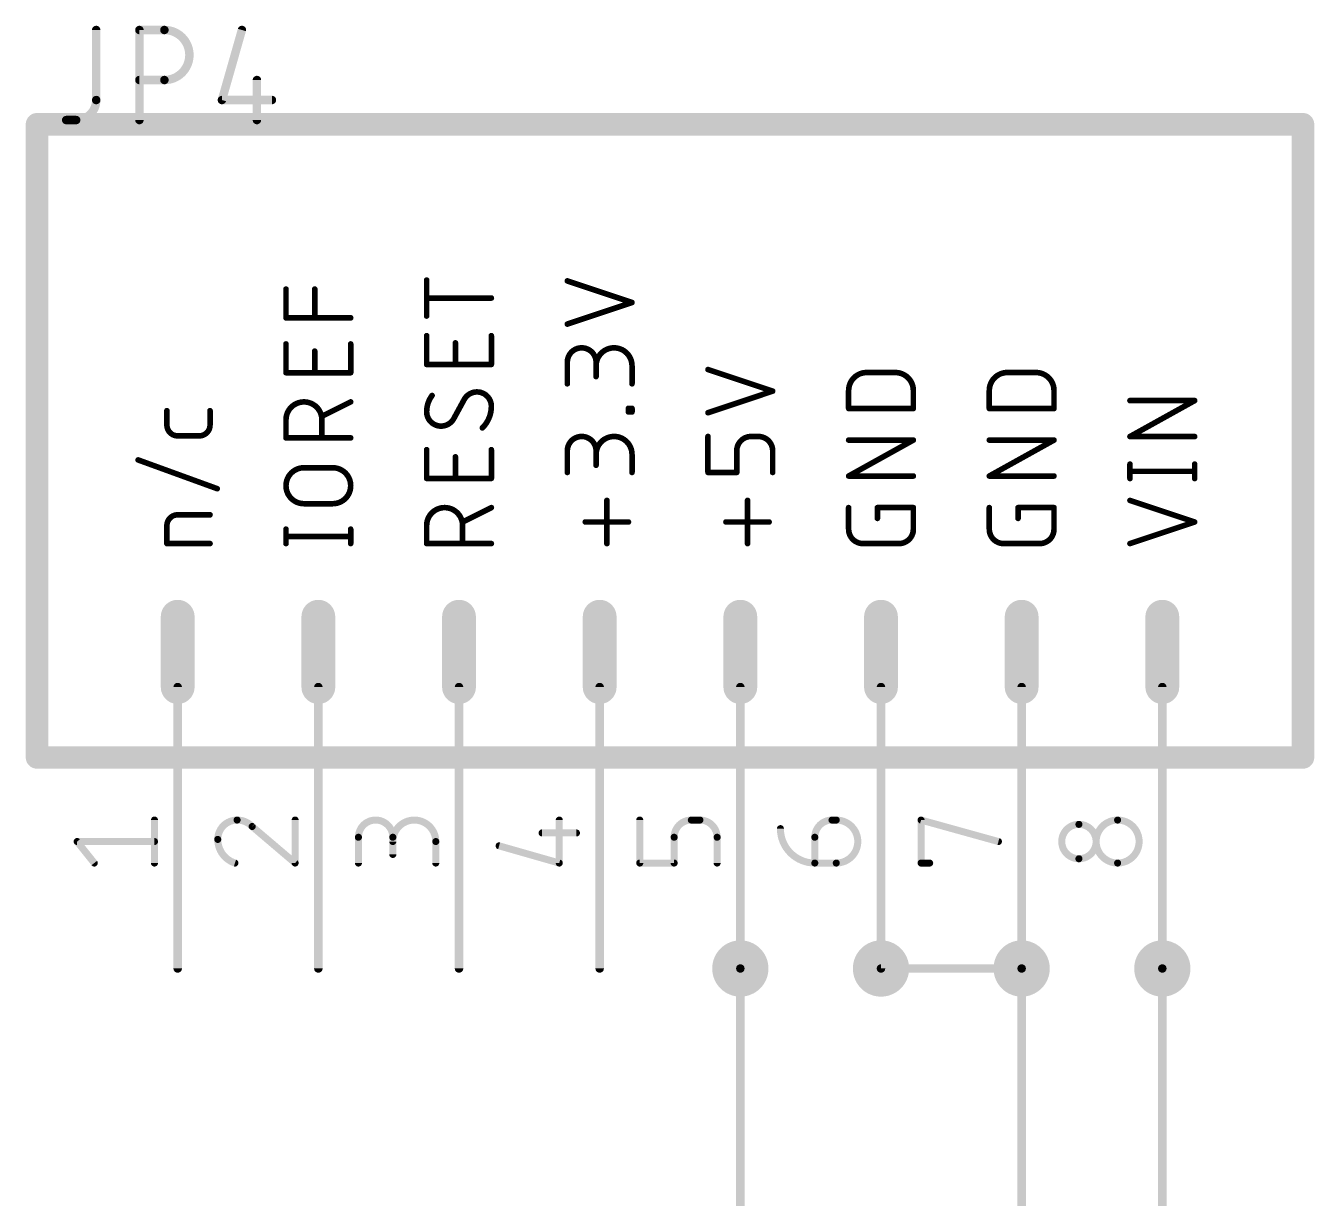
# Model space of a CAD drawing. Extents: x 33 to 158, y -5 to 117.
# Drawn here: x 60.76 to 84.02, y 16.17 to 37.34 of the extents above; entities that cross this region are included whole.
import ezdxf

# ---------------------------------------------------------------- set-up
doc = ezdxf.new("R2010")
doc.units = 0
for name, color, linetype in [('91', 122, 'CONTINUOUS'), ('94', 12, 'CONTINUOUS'), ('95', 251, 'CONTINUOUS')]:
    doc.layers.add(name, color=color, linetype=linetype)

msp = doc.modelspace()

# ---------------------------------------------------------------- linework, layer by layer
at = {"layer": '91'}
for points, const_width in [([(73.66, 20.066, 1), (73.66, 20.574, 1), (73.66, 20.066)], 0.508), ([(76.2, 20.066, 1), (76.2, 20.574, 1), (76.2, 20.066)], 0.508), ([(78.74, 20.066, 1), (78.74, 20.574, 1), (78.74, 20.066)], 0.508), ([(81.28, 20.066, 1), (81.28, 20.574, 1), (81.28, 20.066)], 0.508), ([(73.6981, 20.32, 1), (73.6219, 20.32)], 0.0762), ([(76.2, 20.3581, 1), (76.2, 20.2819)], 0.0762), ([(78.7781, 20.32, 1), (78.7019, 20.32)], 0.0762), ([(78.74, 20.2819, 1), (78.74, 20.3581)], 0.0762), ([(81.3181, 20.32, 1), (81.2419, 20.32)], 0.0762)]:
    msp.add_lwpolyline(points, format="xyb", dxfattribs=dict(at, const_width=const_width))
at = {"layer": '91', "const_width": 0.1524}
for points in [[(73.66, 15.24), (73.66, 20.32)], [(78.74, 20.32), (76.2, 20.32)], [(78.74, 20.32), (78.74, 12.7)], [(81.28, 5.08), (81.28, 20.32)]]:
    msp.add_lwpolyline(points, dxfattribs=at)
at = {"layer": '94'}
for points, const_width in [([(60.96, 35.56), (83.82, 35.56)], 0.4064), ([(60.96, 35.56), (60.96, 24.13)], 0.4064), ([(83.82, 24.13), (83.82, 35.56)], 0.4064), ([(65.4558, 32.0655), (65.4558, 32.5848)], 0.1016), ([(65.9751, 32.0655), (65.9751, 32.5848)], 0.1016), ([(67.9958, 32.0982), (67.9958, 32.7473)], 0.1016), ([(71.7042, 32.3427), (70.5358, 32.7321)], 0.1016), ([(69.1642, 32.4228), (67.9958, 32.4228)], 0.1016), ([(70.5358, 31.9532), (71.7042, 32.3427)], 0.1016), ([(66.6242, 32.0655), (65.4558, 32.0655)], 0.1016), ([(65.4558, 31.0749), (65.4558, 31.5942)], 0.1016), ([(66.6242, 31.5942), (66.6242, 31.0749)], 0.1016), ([(67.9958, 31.2242), (67.9958, 31.7435)], 0.1016), ([(68.5151, 31.2242), (68.5151, 31.6137)], 0.1016), ([(69.1642, 31.7435), (69.1642, 31.2242)], 0.1016), ([(65.9751, 31.0749), (65.9751, 31.4644)], 0.1016), ([(69.1642, 31.2242), (67.9958, 31.2242)], 0.1016), ([(70.5358, 30.8751), (70.5358, 31.2646)], 0.1016), ([(71.0551, 31.2646), (71.0551, 31.0049)], 0.1016), ([(71.7042, 30.8751), (71.7042, 31.1997)], 0.1016), ([(74.2442, 30.7425), (73.0758, 31.1319)], 0.1016), ([(66.6242, 31.0749), (65.4558, 31.0749)], 0.1016), ([(75.9404, 31.0783), (76.4596, 31.0783)], 0.1016), ([(78.4804, 31.0783), (78.9996, 31.0783)], 0.1016), ([(73.0758, 30.353), (74.2442, 30.7425)], 0.1016), ([(75.6158, 30.4292), (75.6158, 30.7537)], 0.1016), ([(76.7842, 30.7537), (76.7842, 30.4292)], 0.1016), ([(78.1558, 30.4292), (78.1558, 30.7537)], 0.1016), ([(79.3242, 30.7537), (79.3242, 30.4292)], 0.1016), ([(66.6242, 30.548), (66.1049, 30.2884)], 0.1016), ([(68.6774, 30.5982), (68.4826, 30.2412)], 0.1016), ([(71.6393, 30.3671), (71.6393, 30.432)], 0.1016), ([(71.6393, 30.432), (71.7042, 30.432)], 0.1016), ([(71.7042, 30.432), (71.7042, 30.3671)], 0.1016), ([(76.7842, 30.4292), (75.6158, 30.4292)], 0.1016), ([(79.3242, 30.4292), (78.1558, 30.4292)], 0.1016), ([(80.6958, 29.9226), (81.8642, 30.5717)], 0.1016), ([(81.8642, 30.5717), (80.6958, 30.5717)], 0.1016), ([(63.3053, 30.13), (63.3053, 30.3896)], 0.1016), ([(64.0842, 30.3896), (64.0842, 30.13)], 0.1016), ([(65.4558, 29.8989), (65.4558, 30.2235)], 0.1016), ([(66.1049, 30.2235), (66.1049, 29.8989)], 0.1016), ([(71.7042, 30.3671), (71.6393, 30.3671)], 0.1016), ([(63.8895, 29.9352), (63.5, 29.9352)], 0.1016), ([(66.6242, 29.8989), (65.4558, 29.8989)], 0.1016), ([(73.0758, 29.2749), (73.0758, 29.924)], 0.1016), ([(73.9846, 29.924), (73.8547, 29.924)], 0.1016), ([(75.6158, 29.21), (76.7842, 29.8591)], 0.1016), ([(76.7842, 29.8591), (75.6158, 29.8591)], 0.1016), ([(78.1558, 29.21), (79.3242, 29.8591)], 0.1016), ([(79.3242, 29.8591), (78.1558, 29.8591)], 0.1016), ([(81.8642, 29.9226), (80.6958, 29.9226)], 0.1016), ([(64.214, 28.9814), (62.786, 29.5007)], 0.1016), ([(67.9958, 29.1668), (67.9958, 29.6861)], 0.1016), ([(68.5151, 29.1668), (68.5151, 29.5563)], 0.1016), ([(69.1642, 29.6861), (69.1642, 29.1668)], 0.1016), ([(70.5358, 29.2749), (70.5358, 29.6644)], 0.1016), ([(71.0551, 29.6644), (71.0551, 29.4047)], 0.1016), ([(71.7042, 29.2749), (71.7042, 29.5995)], 0.1016), ([(73.5951, 29.6644), (73.5951, 29.2749)], 0.1016), ([(74.2442, 29.2749), (74.2442, 29.6644)], 0.1016), ([(65.7804, 29.3596), (66.2996, 29.3596)], 0.1016), ([(73.5951, 29.2749), (73.0758, 29.2749)], 0.1016), ([(80.6958, 29.1648), (80.6958, 29.4245)], 0.1016), ([(80.6958, 29.2947), (81.8642, 29.2947)], 0.1016), ([(81.8642, 29.1648), (81.8642, 29.4245)], 0.1016), ([(69.1642, 29.1668), (67.9958, 29.1668)], 0.1016), ([(76.7842, 29.21), (75.6158, 29.21)], 0.1016), ([(79.3242, 29.21), (78.1558, 29.21)], 0.1016), ([(66.2996, 28.7105), (65.7804, 28.7105)], 0.1016), ([(69.1642, 28.6399), (68.6449, 28.3803)], 0.1016), ([(71.2498, 27.9908), (71.2498, 28.7697)], 0.1016), ([(73.7898, 27.9908), (73.7898, 28.7697)], 0.1016), ([(75.6158, 28.2504), (75.6158, 28.6399)], 0.1016), ([(76.1351, 28.4452), (76.1351, 28.6399)], 0.1016), ([(76.1351, 28.6399), (76.7842, 28.6399)], 0.1016), ([(76.7842, 28.6399), (76.7842, 28.2504)], 0.1016), ([(78.1558, 28.2504), (78.1558, 28.6399)], 0.1016), ([(78.6751, 28.4452), (78.6751, 28.6399)], 0.1016), ([(78.6751, 28.6399), (79.3242, 28.6399)], 0.1016), ([(79.3242, 28.6399), (79.3242, 28.2504)], 0.1016), ([(81.8642, 28.3803), (80.6958, 28.7697)], 0.1016), ([(63.5, 28.5101), (64.0842, 28.5101)], 0.1016), ([(71.6393, 28.3803), (70.8604, 28.3803)], 0.1016), ([(74.1793, 28.3803), (73.4004, 28.3803)], 0.1016), ([(80.6958, 27.9908), (81.8642, 28.3803)], 0.1016), ([(63.3053, 27.9908), (63.3053, 28.3154)], 0.1016), ([(65.4558, 27.9908), (65.4558, 28.2504)], 0.1016), ([(65.4558, 28.1206), (66.6242, 28.1206)], 0.1016), ([(66.6242, 27.9908), (66.6242, 28.2504)], 0.1016), ([(67.9958, 27.9908), (67.9958, 28.3154)], 0.1016), ([(68.6449, 28.3154), (68.6449, 27.9908)], 0.1016), ([(64.0842, 27.9908), (63.3053, 27.9908)], 0.1016), ([(69.1642, 27.9908), (67.9958, 27.9908)], 0.1016), ([(76.5246, 27.9908), (75.8754, 27.9908)], 0.1016), ([(79.0646, 27.9908), (78.4154, 27.9908)], 0.1016), ([(63.5, 26.67), (63.5, 25.4)], 0.6096), ([(66.04, 26.67), (66.04, 25.4)], 0.6096), ([(68.58, 26.67), (68.58, 25.4)], 0.6096), ([(71.12, 26.67), (71.12, 25.4)], 0.6096), ([(73.66, 26.67), (73.66, 25.4)], 0.6096), ([(76.2, 26.67), (76.2, 25.4)], 0.6096), ([(78.74, 26.67), (78.74, 25.4)], 0.6096), ([(81.28, 26.67), (81.28, 25.4)], 0.6096), ([(63.5, 20.32), (63.5, 25.4)], 0.1524), ([(66.04, 20.32), (66.04, 25.4)], 0.1524), ([(68.58, 20.32), (68.58, 25.4)], 0.1524), ([(71.12, 20.32), (71.12, 25.4)], 0.1524), ([(73.66, 20.32), (73.66, 25.4)], 0.1524), ([(76.2, 20.32), (76.2, 25.4)], 0.1524), ([(78.74, 20.32), (78.74, 25.4)], 0.1524), ([(81.28, 20.32), (81.28, 25.4)], 0.1524), ([(83.82, 24.13), (60.96, 24.13)], 0.4064)]:
    msp.add_lwpolyline(points, dxfattribs=dict(at, const_width=const_width))
for points, const_width in [([(60.96, 35.6616, 1), (60.96, 35.4584)], 0.2032), ([(61.0616, 35.56, 1), (60.8584, 35.56)], 0.2032), ([(83.9216, 35.56, 1), (83.7184, 35.56)], 0.2032), ([(83.82, 35.4584, 1), (83.82, 35.6616)], 0.2032), ([(65.4812, 32.5848, 1), (65.4304, 32.5848)], 0.0508), ([(66.0005, 32.5848, 1), (65.9497, 32.5848)], 0.0508), ([(68.0212, 32.7473, 1), (67.9704, 32.7473)], 0.0508), ([(70.5438, 32.7562, 1), (70.5278, 32.708)], 0.0508), ([(67.9958, 32.4482, 1), (67.9958, 32.3974)], 0.0508), ([(69.1642, 32.3974, 1), (69.1642, 32.4482)], 0.0508), ([(71.7122, 32.3186, 1), (71.6962, 32.3668)], 0.0508), ([(71.6962, 32.3186, 1), (71.7122, 32.3668)], 0.0508), ([(65.4558, 32.0909, 1), (65.4558, 32.0401)], 0.0508), ([(66.6242, 32.0401, 1), (66.6242, 32.0909)], 0.0508), ([(67.9704, 32.0982, 1), (68.0212, 32.0982)], 0.0508), ([(65.4304, 32.0655, 1), (65.4812, 32.0655)], 0.0508), ([(65.9497, 32.0655, 1), (66.0005, 32.0655)], 0.0508), ([(70.5278, 31.9773, 1), (70.5438, 31.9291)], 0.0508), ([(65.4812, 31.5942, 1), (65.4304, 31.5942)], 0.0508), ([(66.6496, 31.5942, 1), (66.5988, 31.5942)], 0.0508), ([(68.0212, 31.7435, 1), (67.9704, 31.7435)], 0.0508), ([(68.5405, 31.6137, 1), (68.4897, 31.6137)], 0.0508), ([(69.1896, 31.7435, 1), (69.1388, 31.7435)], 0.0508), ([(66.0005, 31.4644, 1), (65.9497, 31.4644)], 0.0508), ([(71.0551, 31.2646, 1), (70.5358, 31.2646)], 0.1016), ([(71.7042, 31.1997, 1), (71.0551, 31.1997)], 0.1016), ([(67.9958, 31.2496, 1), (67.9958, 31.1988)], 0.0508), ([(67.9704, 31.2242, 1), (68.0212, 31.2242)], 0.0508), ([(68.4897, 31.2242, 1), (68.5405, 31.2242)], 0.0508), ([(69.1388, 31.2242, 1), (69.1896, 31.2242)], 0.0508), ([(69.1642, 31.1988, 1), (69.1642, 31.2496)], 0.0508), ([(70.5612, 31.2646, 1), (70.5104, 31.2646)], 0.0508), ([(70.5104, 31.2646, 1), (70.5612, 31.2646)], 0.0508), ([(71.0805, 31.2646, 1), (71.0297, 31.2646)], 0.0508), ([(71.0297, 31.2646, 1), (71.0805, 31.2646)], 0.0508), ([(71.0297, 31.1997, 1), (71.0805, 31.1997)], 0.0508), ([(71.7296, 31.1997, 1), (71.6788, 31.1997)], 0.0508), ([(71.6788, 31.1997, 1), (71.7296, 31.1997)], 0.0508), ([(73.0838, 31.156, 1), (73.0678, 31.1078)], 0.0508), ([(65.4558, 31.1003, 1), (65.4558, 31.0495)], 0.0508), ([(65.4304, 31.0749, 1), (65.4812, 31.0749)], 0.0508), ([(65.9497, 31.0749, 1), (66.0005, 31.0749)], 0.0508), ([(66.5988, 31.0749, 1), (66.6496, 31.0749)], 0.0508), ([(66.6242, 31.0495, 1), (66.6242, 31.1003)], 0.0508), ([(71.0297, 31.0049, 1), (71.0805, 31.0049)], 0.0508), ([(75.9404, 31.0783, 0.4142), (75.6158, 30.7537)], 0.1016), ([(75.9404, 31.1037, 1), (75.9404, 31.0529)], 0.0508), ([(75.9404, 31.0529, 1), (75.9404, 31.1037)], 0.0508), ([(76.7842, 30.7537, 0.4142), (76.4596, 31.0783)], 0.1016), ([(76.4596, 31.1037, 1), (76.4596, 31.0529)], 0.0508), ([(76.4596, 31.0529, 1), (76.4596, 31.1037)], 0.0508), ([(78.4804, 31.0783, 0.4142), (78.1558, 30.7537)], 0.1016), ([(78.4804, 31.1037, 1), (78.4804, 31.0529)], 0.0508), ([(78.4804, 31.0529, 1), (78.4804, 31.1037)], 0.0508), ([(79.3242, 30.7537, 0.4142), (78.9996, 31.0783)], 0.1016), ([(78.9996, 31.1037, 1), (78.9996, 31.0529)], 0.0508), ([(78.9996, 31.0529, 1), (78.9996, 31.1037)], 0.0508), ([(68.0932, 30.6631, 0.1623), (67.9958, 30.371)], 0.1016), ([(68.1135, 30.6479, 1), (68.0728, 30.6784)], 0.0508), ([(68.9046, 30.728, 0.2656), (68.6774, 30.5982)], 0.1016), ([(69.1642, 30.4684, 0.4142), (68.9046, 30.728)], 0.1016), ([(68.9046, 30.7534, 1), (68.9046, 30.7026)], 0.0508), ([(68.9046, 30.7026, 1), (68.9046, 30.7534)], 0.0508), ([(70.5104, 30.8751, 1), (70.5612, 30.8751)], 0.0508), ([(71.6788, 30.8751, 1), (71.7296, 30.8751)], 0.0508), ([(74.2522, 30.7184, 1), (74.2362, 30.7666)], 0.0508), ([(74.2362, 30.7184, 1), (74.2522, 30.7666)], 0.0508), ([(75.6412, 30.7537, 1), (75.5904, 30.7537)], 0.0508), ([(75.5904, 30.7537, 1), (75.6412, 30.7537)], 0.0508), ([(76.8096, 30.7537, 1), (76.7588, 30.7537)], 0.0508), ([(76.7588, 30.7537, 1), (76.8096, 30.7537)], 0.0508), ([(78.1812, 30.7537, 1), (78.1304, 30.7537)], 0.0508), ([(78.1304, 30.7537, 1), (78.1812, 30.7537)], 0.0508), ([(79.3496, 30.7537, 1), (79.2988, 30.7537)], 0.0508), ([(79.2988, 30.7537, 1), (79.3496, 30.7537)], 0.0508), ([(66.1049, 30.2235, 1), (65.4558, 30.2235)], 0.1016), ([(66.6356, 30.5253, 1), (66.6128, 30.5708)], 0.0508), ([(68.6555, 30.6111, 1), (68.6993, 30.5853)], 0.0508), ([(68.6997, 30.5861, 1), (68.6551, 30.6104)], 0.0508), ([(69.0019, 30.0789, 0.2), (69.1642, 30.4684)], 0.1016), ([(69.1896, 30.4684, 1), (69.1388, 30.4684)], 0.0508), ([(69.1388, 30.4684, 1), (69.1896, 30.4684)], 0.0508), ([(71.6647, 30.432, 1), (71.6139, 30.432)], 0.0508), ([(71.6393, 30.4574, 1), (71.6393, 30.4066)], 0.0508), ([(71.7296, 30.432, 1), (71.6788, 30.432)], 0.0508), ([(71.7042, 30.4066, 1), (71.7042, 30.4574)], 0.0508), ([(75.6158, 30.4546, 1), (75.6158, 30.4038)], 0.0508), ([(76.7842, 30.4038, 1), (76.7842, 30.4546)], 0.0508), ([(78.1558, 30.4546, 1), (78.1558, 30.4038)], 0.0508), ([(79.3242, 30.4038, 1), (79.3242, 30.4546)], 0.0508), ([(80.6958, 30.5971, 1), (80.6958, 30.5463)], 0.0508), ([(81.8765, 30.5495, 1), (81.8519, 30.5939)], 0.0508), ([(81.8642, 30.5463, 1), (81.8642, 30.5971)], 0.0508), ([(63.3307, 30.3896, 1), (63.2799, 30.3896)], 0.0508), ([(64.1096, 30.3896, 1), (64.0588, 30.3896)], 0.0508), ([(65.4812, 30.2235, 1), (65.4304, 30.2235)], 0.0508), ([(65.4304, 30.2235, 1), (65.4812, 30.2235)], 0.0508), ([(66.1303, 30.2235, 1), (66.0795, 30.2235)], 0.0508), ([(66.0795, 30.2235, 1), (66.1303, 30.2235)], 0.0508), ([(66.0936, 30.3111, 1), (66.1163, 30.2657)], 0.0508), ([(67.9958, 30.371, 0.4142), (68.2554, 30.1114)], 0.1016), ([(68.0212, 30.371, 1), (67.9704, 30.371)], 0.0508), ([(67.9704, 30.371, 1), (68.0212, 30.371)], 0.0508), ([(68.2554, 30.1114, 0.2656), (68.4826, 30.2412)], 0.1016), ([(68.4603, 30.2534, 1), (68.5049, 30.229)], 0.0508), ([(68.5045, 30.2283, 1), (68.4608, 30.2541)], 0.0508), ([(71.6393, 30.3925, 1), (71.6393, 30.3417)], 0.0508), ([(71.6139, 30.3671, 1), (71.6647, 30.3671)], 0.0508), ([(71.6788, 30.3671, 1), (71.7296, 30.3671)], 0.0508), ([(71.7042, 30.3417, 1), (71.7042, 30.3925)], 0.0508), ([(73.0678, 30.3771, 1), (73.0838, 30.3289)], 0.0508), ([(75.5904, 30.4292, 1), (75.6412, 30.4292)], 0.0508), ([(76.7588, 30.4292, 1), (76.8096, 30.4292)], 0.0508), ([(78.1304, 30.4292, 1), (78.1812, 30.4292)], 0.0508), ([(79.2988, 30.4292, 1), (79.3496, 30.4292)], 0.0508), ([(63.3053, 30.13, 0.4142), (63.5, 29.9352)], 0.1016), ([(63.3307, 30.13, 1), (63.2799, 30.13)], 0.0508), ([(63.2799, 30.13, 1), (63.3307, 30.13)], 0.0508), ([(63.8895, 29.9352, 0.4142), (64.0842, 30.13)], 0.1016), ([(64.1096, 30.13, 1), (64.0588, 30.13)], 0.0508), ([(64.0588, 30.13, 1), (64.1096, 30.13)], 0.0508), ([(68.2554, 30.1368, 1), (68.2554, 30.086)], 0.0508), ([(68.2554, 30.086, 1), (68.2554, 30.1368)], 0.0508), ([(68.984, 30.097, 1), (69.0198, 30.0609)], 0.0508), ([(63.5, 29.9606, 1), (63.5, 29.9098)], 0.0508), ([(63.5, 29.9098, 1), (63.5, 29.9606)], 0.0508), ([(63.8895, 29.9606, 1), (63.8895, 29.9098)], 0.0508), ([(63.8895, 29.9098, 1), (63.8895, 29.9606)], 0.0508), ([(65.4558, 29.9243, 1), (65.4558, 29.8735)], 0.0508), ([(65.4304, 29.8989, 1), (65.4812, 29.8989)], 0.0508), ([(66.0795, 29.8989, 1), (66.1303, 29.8989)], 0.0508), ([(66.6242, 29.8735, 1), (66.6242, 29.9243)], 0.0508), ([(71.0551, 29.6644, 1), (70.5358, 29.6644)], 0.1016), ([(71.7042, 29.5995, 1), (71.0551, 29.5995)], 0.1016), ([(73.1012, 29.924, 1), (73.0504, 29.924)], 0.0508), ([(73.8547, 29.924, 0.4142), (73.5951, 29.6644)], 0.1016), ([(73.8547, 29.9494, 1), (73.8547, 29.8986)], 0.0508), ([(73.8547, 29.8986, 1), (73.8547, 29.9494)], 0.0508), ([(74.2442, 29.6644, 0.4142), (73.9846, 29.924)], 0.1016), ([(73.9846, 29.9494, 1), (73.9846, 29.8986)], 0.0508), ([(73.9846, 29.8986, 1), (73.9846, 29.9494)], 0.0508), ([(75.6158, 29.8845, 1), (75.6158, 29.8337)], 0.0508), ([(76.7965, 29.8369, 1), (76.7719, 29.8813)], 0.0508), ([(76.7842, 29.8337, 1), (76.7842, 29.8845)], 0.0508), ([(78.1558, 29.8845, 1), (78.1558, 29.8337)], 0.0508), ([(79.3365, 29.8369, 1), (79.3119, 29.8813)], 0.0508), ([(79.3242, 29.8337, 1), (79.3242, 29.8845)], 0.0508), ([(80.6958, 29.948, 1), (80.6958, 29.8972)], 0.0508), ([(80.6835, 29.9448, 1), (80.7081, 29.9004)], 0.0508), ([(81.8642, 29.8972, 1), (81.8642, 29.948)], 0.0508), ([(62.7947, 29.5246, 1), (62.7773, 29.4768)], 0.0508), ([(68.0212, 29.6861, 1), (67.9704, 29.6861)], 0.0508), ([(68.5405, 29.5563, 1), (68.4897, 29.5563)], 0.0508), ([(69.1896, 29.6861, 1), (69.1388, 29.6861)], 0.0508), ([(70.5612, 29.6644, 1), (70.5104, 29.6644)], 0.0508), ([(70.5104, 29.6644, 1), (70.5612, 29.6644)], 0.0508), ([(71.0805, 29.6644, 1), (71.0297, 29.6644)], 0.0508), ([(71.0297, 29.6644, 1), (71.0805, 29.6644)], 0.0508), ([(71.0297, 29.5995, 1), (71.0805, 29.5995)], 0.0508), ([(71.7296, 29.5995, 1), (71.6788, 29.5995)], 0.0508), ([(71.6788, 29.5995, 1), (71.7296, 29.5995)], 0.0508), ([(73.6205, 29.6644, 1), (73.5697, 29.6644)], 0.0508), ([(73.5697, 29.6644, 1), (73.6205, 29.6644)], 0.0508), ([(74.2696, 29.6644, 1), (74.2188, 29.6644)], 0.0508), ([(74.2188, 29.6644, 1), (74.2696, 29.6644)], 0.0508), ([(65.7804, 29.3596, 1), (65.7804, 28.7105)], 0.1016), ([(65.7804, 29.385, 1), (65.7804, 29.3342)], 0.0508), ([(65.7804, 29.3342, 1), (65.7804, 29.385)], 0.0508), ([(66.2996, 28.7105, 1), (66.2996, 29.3596)], 0.1016), ([(66.2996, 29.385, 1), (66.2996, 29.3342)], 0.0508), ([(66.2996, 29.3342, 1), (66.2996, 29.385)], 0.0508), ([(71.0297, 29.4047, 1), (71.0805, 29.4047)], 0.0508), ([(73.0758, 29.3003, 1), (73.0758, 29.2495)], 0.0508), ([(73.5951, 29.2495, 1), (73.5951, 29.3003)], 0.0508), ([(80.7212, 29.4245, 1), (80.6704, 29.4245)], 0.0508), ([(80.6958, 29.3201, 1), (80.6958, 29.2693)], 0.0508), ([(81.8896, 29.4245, 1), (81.8388, 29.4245)], 0.0508), ([(81.8642, 29.2693, 1), (81.8642, 29.3201)], 0.0508), ([(67.9958, 29.1922, 1), (67.9958, 29.1414)], 0.0508), ([(67.9704, 29.1668, 1), (68.0212, 29.1668)], 0.0508), ([(68.4897, 29.1668, 1), (68.5405, 29.1668)], 0.0508), ([(69.1388, 29.1668, 1), (69.1896, 29.1668)], 0.0508), ([(69.1642, 29.1414, 1), (69.1642, 29.1922)], 0.0508), ([(70.5104, 29.2749, 1), (70.5612, 29.2749)], 0.0508), ([(71.6788, 29.2749, 1), (71.7296, 29.2749)], 0.0508), ([(73.0504, 29.2749, 1), (73.1012, 29.2749)], 0.0508), ([(73.5697, 29.2749, 1), (73.6205, 29.2749)], 0.0508), ([(74.2188, 29.2749, 1), (74.2696, 29.2749)], 0.0508), ([(75.6158, 29.2354, 1), (75.6158, 29.1846)], 0.0508), ([(75.6035, 29.2322, 1), (75.6281, 29.1878)], 0.0508), ([(76.7842, 29.1846, 1), (76.7842, 29.2354)], 0.0508), ([(78.1558, 29.2354, 1), (78.1558, 29.1846)], 0.0508), ([(78.1435, 29.2322, 1), (78.1681, 29.1878)], 0.0508), ([(79.3242, 29.1846, 1), (79.3242, 29.2354)], 0.0508), ([(80.6704, 29.1648, 1), (80.7212, 29.1648)], 0.0508), ([(81.8388, 29.1648, 1), (81.8896, 29.1648)], 0.0508), ([(64.2053, 28.9575, 1), (64.2227, 29.0053)], 0.0508), ([(65.7804, 28.7359, 1), (65.7804, 28.6851)], 0.0508), ([(65.7804, 28.6851, 1), (65.7804, 28.7359)], 0.0508), ([(66.2996, 28.7359, 1), (66.2996, 28.6851)], 0.0508), ([(66.2996, 28.6851, 1), (66.2996, 28.7359)], 0.0508), ([(68.6449, 28.3154, 1), (67.9958, 28.3154)], 0.1016), ([(69.1756, 28.6172, 1), (69.1528, 28.6626)], 0.0508), ([(71.2752, 28.7697, 1), (71.2244, 28.7697)], 0.0508), ([(73.8152, 28.7697, 1), (73.7644, 28.7697)], 0.0508), ([(75.6412, 28.6399, 1), (75.5904, 28.6399)], 0.0508), ([(76.1605, 28.6399, 1), (76.1097, 28.6399)], 0.0508), ([(76.1351, 28.6653, 1), (76.1351, 28.6145)], 0.0508), ([(76.8096, 28.6399, 1), (76.7588, 28.6399)], 0.0508), ([(76.7842, 28.6145, 1), (76.7842, 28.6653)], 0.0508), ([(78.1812, 28.6399, 1), (78.1304, 28.6399)], 0.0508), ([(78.7005, 28.6399, 1), (78.6497, 28.6399)], 0.0508), ([(78.6751, 28.6653, 1), (78.6751, 28.6145)], 0.0508), ([(79.3496, 28.6399, 1), (79.2988, 28.6399)], 0.0508), ([(79.3242, 28.6145, 1), (79.3242, 28.6653)], 0.0508), ([(80.7038, 28.7938, 1), (80.6878, 28.7456)], 0.0508), ([(63.5, 28.5101, 0.4142), (63.3053, 28.3154)], 0.1016), ([(63.5, 28.5355, 1), (63.5, 28.4847)], 0.0508), ([(63.5, 28.4847, 1), (63.5, 28.5355)], 0.0508), ([(64.0842, 28.4847, 1), (64.0842, 28.5355)], 0.0508), ([(68.6336, 28.403, 1), (68.6563, 28.3575)], 0.0508), ([(70.8604, 28.4057, 1), (70.8604, 28.3549)], 0.0508), ([(71.6393, 28.3549, 1), (71.6393, 28.4057)], 0.0508), ([(73.4004, 28.4057, 1), (73.4004, 28.3549)], 0.0508), ([(74.1793, 28.3549, 1), (74.1793, 28.4057)], 0.0508), ([(76.1097, 28.4452, 1), (76.1605, 28.4452)], 0.0508), ([(78.6497, 28.4452, 1), (78.7005, 28.4452)], 0.0508), ([(81.8722, 28.3562, 1), (81.8562, 28.4044)], 0.0508), ([(81.8562, 28.3562, 1), (81.8722, 28.4044)], 0.0508), ([(63.3307, 28.3154, 1), (63.2799, 28.3154)], 0.0508), ([(63.2799, 28.3154, 1), (63.3307, 28.3154)], 0.0508), ([(65.4812, 28.2504, 1), (65.4304, 28.2504)], 0.0508), ([(65.4558, 28.146, 1), (65.4558, 28.0952)], 0.0508), ([(66.6496, 28.2504, 1), (66.5988, 28.2504)], 0.0508), ([(66.6242, 28.0952, 1), (66.6242, 28.146)], 0.0508), ([(68.0212, 28.3154, 1), (67.9704, 28.3154)], 0.0508), ([(67.9704, 28.3154, 1), (68.0212, 28.3154)], 0.0508), ([(68.6703, 28.3154, 1), (68.6195, 28.3154)], 0.0508), ([(68.6195, 28.3154, 1), (68.6703, 28.3154)], 0.0508), ([(75.6158, 28.2504, 0.4142), (75.8754, 27.9908)], 0.1016), ([(75.6412, 28.2504, 1), (75.5904, 28.2504)], 0.0508), ([(75.5904, 28.2504, 1), (75.6412, 28.2504)], 0.0508), ([(76.5246, 27.9908, 0.4142), (76.7842, 28.2504)], 0.1016), ([(76.8096, 28.2504, 1), (76.7588, 28.2504)], 0.0508), ([(76.7588, 28.2504, 1), (76.8096, 28.2504)], 0.0508), ([(78.1558, 28.2504, 0.4142), (78.4154, 27.9908)], 0.1016), ([(78.1812, 28.2504, 1), (78.1304, 28.2504)], 0.0508), ([(78.1304, 28.2504, 1), (78.1812, 28.2504)], 0.0508), ([(79.0646, 27.9908, 0.4142), (79.3242, 28.2504)], 0.1016), ([(79.3496, 28.2504, 1), (79.2988, 28.2504)], 0.0508), ([(79.2988, 28.2504, 1), (79.3496, 28.2504)], 0.0508), ([(63.3053, 28.0162, 1), (63.3053, 27.9654)], 0.0508), ([(63.2799, 27.9908, 1), (63.3307, 27.9908)], 0.0508), ([(64.0842, 27.9654, 1), (64.0842, 28.0162)], 0.0508), ([(65.4304, 27.9908, 1), (65.4812, 27.9908)], 0.0508), ([(66.5988, 27.9908, 1), (66.6496, 27.9908)], 0.0508), ([(67.9958, 28.0162, 1), (67.9958, 27.9654)], 0.0508), ([(67.9704, 27.9908, 1), (68.0212, 27.9908)], 0.0508), ([(68.6195, 27.9908, 1), (68.6703, 27.9908)], 0.0508), ([(69.1642, 27.9654, 1), (69.1642, 28.0162)], 0.0508), ([(71.2244, 27.9908, 1), (71.2752, 27.9908)], 0.0508), ([(73.7644, 27.9908, 1), (73.8152, 27.9908)], 0.0508), ([(75.8754, 28.0162, 1), (75.8754, 27.9654)], 0.0508), ([(75.8754, 27.9654, 1), (75.8754, 28.0162)], 0.0508), ([(76.5246, 28.0162, 1), (76.5246, 27.9654)], 0.0508), ([(76.5246, 27.9654, 1), (76.5246, 28.0162)], 0.0508), ([(78.4154, 28.0162, 1), (78.4154, 27.9654)], 0.0508), ([(78.4154, 27.9654, 1), (78.4154, 28.0162)], 0.0508), ([(79.0646, 28.0162, 1), (79.0646, 27.9654)], 0.0508), ([(79.0646, 27.9654, 1), (79.0646, 28.0162)], 0.0508), ([(80.6878, 28.0149, 1), (80.7038, 27.9667)], 0.0508), ([(63.6524, 26.67, 1), (63.3476, 26.67)], 0.3048), ([(66.1924, 26.67, 1), (65.8876, 26.67)], 0.3048), ([(68.7324, 26.67, 1), (68.4276, 26.67)], 0.3048), ([(71.2724, 26.67, 1), (70.9676, 26.67)], 0.3048), ([(73.8124, 26.67, 1), (73.5076, 26.67)], 0.3048), ([(76.3524, 26.67, 1), (76.0476, 26.67)], 0.3048), ([(78.8924, 26.67, 1), (78.5876, 26.67)], 0.3048), ([(81.4324, 26.67, 1), (81.1276, 26.67)], 0.3048), ([(63.3476, 25.4, 1), (63.6524, 25.4)], 0.3048), ([(63.5381, 25.4, 1), (63.4619, 25.4)], 0.0762), ([(65.8876, 25.4, 1), (66.1924, 25.4)], 0.3048), ([(66.0781, 25.4, 1), (66.0019, 25.4)], 0.0762), ([(68.4276, 25.4, 1), (68.7324, 25.4)], 0.3048), ([(68.6181, 25.4, 1), (68.5419, 25.4)], 0.0762), ([(70.9676, 25.4, 1), (71.2724, 25.4)], 0.3048), ([(71.1581, 25.4, 1), (71.0819, 25.4)], 0.0762), ([(73.5076, 25.4, 1), (73.8124, 25.4)], 0.3048), ([(73.6981, 25.4, 1), (73.6219, 25.4)], 0.0762), ([(76.0476, 25.4, 1), (76.3524, 25.4)], 0.3048), ([(76.2381, 25.4, 1), (76.1619, 25.4)], 0.0762), ([(78.5876, 25.4, 1), (78.8924, 25.4)], 0.3048), ([(78.7781, 25.4, 1), (78.7019, 25.4)], 0.0762), ([(81.1276, 25.4, 1), (81.4324, 25.4)], 0.3048), ([(81.3181, 25.4, 1), (81.2419, 25.4)], 0.0762), ([(60.96, 24.2316, 1), (60.96, 24.0284)], 0.2032), ([(60.8584, 24.13, 1), (61.0616, 24.13)], 0.2032), ([(83.7184, 24.13, 1), (83.9216, 24.13)], 0.2032), ([(83.82, 24.0284, 1), (83.82, 24.2316)], 0.2032), ([(63.4619, 20.32, 1), (63.5381, 20.32)], 0.0762), ([(66.0019, 20.32, 1), (66.0781, 20.32)], 0.0762), ([(68.5419, 20.32, 1), (68.6181, 20.32)], 0.0762), ([(71.0819, 20.32, 1), (71.1581, 20.32)], 0.0762), ([(73.6219, 20.32, 1), (73.6981, 20.32)], 0.0762), ([(76.1619, 20.32, 1), (76.2381, 20.32)], 0.0762), ([(78.7019, 20.32, 1), (78.7781, 20.32)], 0.0762), ([(81.2419, 20.32, 1), (81.3181, 20.32)], 0.0762)]:
    msp.add_lwpolyline(points, format="xyb", dxfattribs=dict(at, const_width=const_width))
at = {"layer": '95'}
for points, const_width in [([(62.0289, 37.2618), (62.0289, 35.9974)], 0.1524), ([(62.8088, 35.6362), (62.8088, 37.2618)], 0.1524), ([(62.8088, 37.2618), (63.2603, 37.2618)], 0.1524), ([(64.6599, 37.2618), (64.2987, 35.9974)], 0.1524), ([(63.2603, 36.3587), (62.8088, 36.3587)], 0.1524), ([(64.9309, 36.3587), (64.9309, 35.6362)], 0.1524), ([(64.2987, 35.9974), (65.2018, 35.9974)], 0.1524), ([(61.6676, 35.6362), (61.487, 35.6362)], 0.1524), ([(63.0809, 22.2236), (63.0809, 22.9997)], 0.127), ([(65.6209, 22.2236), (65.6209, 22.9997)], 0.127), ([(70.3905, 22.2236), (70.3905, 22.9997)], 0.127), ([(71.8439, 22.2236), (71.8439, 22.9997)], 0.127), ([(72.9305, 22.9997), (72.7752, 22.9997)], 0.127), ([(75.3152, 22.9997), (75.3928, 22.9997)], 0.127), ([(76.9239, 22.2236), (76.9239, 22.9997)], 0.127), ([(76.9239, 22.9997), (78.3209, 22.6116)], 0.127), ([(64.8448, 22.8833), (65.6209, 22.2236)], 0.127), ([(70.08, 22.7669), (70.7009, 22.7669)], 0.127), ([(61.9943, 22.2236), (61.6839, 22.6116)], 0.127), ([(61.6839, 22.6116), (63.0809, 22.6116)], 0.127), ([(66.7639, 22.2236), (66.7639, 22.6893)], 0.127), ([(67.3848, 22.6893), (67.3848, 22.3788)], 0.127), ([(68.1609, 22.2236), (68.1609, 22.6116)], 0.127), ([(69.3039, 22.534), (70.3905, 22.2236)], 0.127), ([(72.4648, 22.6893), (72.4648, 22.2236)], 0.127), ([(73.2409, 22.2236), (73.2409, 22.6893)], 0.127), ([(75.0048, 22.2236), (75.0048, 22.6893)], 0.127), ([(72.4648, 22.2236), (71.8439, 22.2236)], 0.127), ([(75.3928, 22.2236), (75.0048, 22.2236)], 0.127), ([(77.0791, 22.2236), (76.9239, 22.2236)], 0.127)]:
    msp.add_lwpolyline(points, dxfattribs=dict(at, const_width=const_width))
for points, const_width in [([(62.067, 37.2618, 1), (61.9908, 37.2618)], 0.0762), ([(62.8469, 37.2618, 1), (62.7707, 37.2618)], 0.0762), ([(62.8088, 37.2999, 1), (62.8088, 37.2237)], 0.0762), ([(63.2603, 36.3587, 1), (63.2603, 37.2618)], 0.1524), ([(63.2603, 37.2999, 1), (63.2603, 37.2237)], 0.0762), ([(63.2603, 37.2237, 1), (63.2603, 37.2999)], 0.0762), ([(64.6966, 37.2513, 1), (64.6233, 37.2723)], 0.0762), ([(62.8088, 36.3968, 1), (62.8088, 36.3206)], 0.0762), ([(63.2603, 36.3968, 1), (63.2603, 36.3206)], 0.0762), ([(63.2603, 36.3206, 1), (63.2603, 36.3968)], 0.0762), ([(64.969, 36.3587, 1), (64.8928, 36.3587)], 0.0762), ([(61.6676, 35.6362, 0.4142), (62.0289, 35.9974)], 0.1524), ([(62.067, 35.9974, 1), (61.9908, 35.9974)], 0.0762), ([(64.2987, 36.0355, 1), (64.2987, 35.9593)], 0.0762), ([(65.2018, 35.9593, 1), (65.2018, 36.0355)], 0.0762), ([(61.9908, 35.9974, 1), (62.067, 35.9974)], 0.0762), ([(64.2621, 36.0079, 1), (64.3353, 35.987)], 0.0762), ([(61.487, 35.6743, 1), (61.487, 35.5981)], 0.0762), ([(61.6676, 35.6743, 1), (61.6676, 35.5981)], 0.0762), ([(61.6676, 35.5981, 1), (61.6676, 35.6743)], 0.0762), ([(62.7707, 35.6362, 1), (62.8469, 35.6362)], 0.0762), ([(64.8928, 35.6362, 1), (64.969, 35.6362)], 0.0762), ([(63.1127, 22.9997, 1), (63.0491, 22.9997)], 0.0635), ([(64.5731, 22.9997, 0.4142), (64.2239, 22.6505)], 0.127), ([(64.8448, 22.8833, 0.2053), (64.5731, 22.9997)], 0.127), ([(64.5731, 23.0314, 1), (64.5732, 22.968)], 0.0635), ([(64.5731, 22.968, 1), (64.5731, 23.0314)], 0.0635), ([(65.6527, 22.9997, 1), (65.5892, 22.9997)], 0.0635), ([(67.3848, 22.6893, 1), (66.7639, 22.6893)], 0.127), ([(68.1609, 22.6116, 1), (67.3848, 22.6116)], 0.127), ([(70.4222, 22.9997, 1), (70.3587, 22.9997)], 0.0635), ([(71.8757, 22.9997, 1), (71.8122, 22.9997)], 0.0635), ([(72.7752, 22.9997, 0.4142), (72.4648, 22.6893)], 0.127), ([(72.7752, 23.0314, 1), (72.7752, 22.968)], 0.0635), ([(72.7752, 22.968, 1), (72.7752, 23.0314)], 0.0635), ([(73.2409, 22.6893, 0.4142), (72.9305, 22.9997)], 0.127), ([(72.9305, 23.0314, 1), (72.9305, 22.968)], 0.0635), ([(72.9305, 22.968, 1), (72.9305, 23.0314)], 0.0635), ([(75.3152, 22.9997, 0.4142), (75.0048, 22.6893)], 0.127), ([(75.3152, 23.0314, 1), (75.3152, 22.968)], 0.0635), ([(75.3152, 22.968, 1), (75.3152, 23.0314)], 0.0635), ([(75.3928, 22.2236, 1), (75.3928, 22.9997)], 0.127), ([(75.3928, 23.0314, 1), (75.3928, 22.968)], 0.0635), ([(75.3928, 22.968, 1), (75.3928, 23.0314)], 0.0635), ([(76.9324, 23.0303, 1), (76.9154, 22.9691)], 0.0635), ([(76.9557, 22.9997, 1), (76.8922, 22.9997)], 0.0635), ([(80.4728, 22.9997, 1), (80.4728, 22.2236)], 0.127), ([(80.4728, 22.2236, 1), (80.4728, 22.9997)], 0.127), ([(80.4728, 23.0314, 1), (80.4728, 22.968)], 0.0635), ([(80.4728, 22.9679, 1), (80.4728, 23.0314)], 0.0635), ([(64.8654, 22.9075, 1), (64.8242, 22.8591)], 0.0635), ([(64.8218, 22.8614, 1), (64.8678, 22.9052)], 0.0635), ([(70.08, 22.7986, 1), (70.08, 22.7351)], 0.0635), ([(70.7009, 22.7351, 1), (70.7009, 22.7986)], 0.0635), ([(74.4156, 22.8445, 1), (74.3521, 22.8445)], 0.0635), ([(74.3839, 22.8445, 0.4142), (75.0048, 22.2236)], 0.127), ([(79.7743, 22.9221, 1), (79.7743, 22.3012)], 0.127), ([(79.7743, 22.3012, 1), (79.7743, 22.9221)], 0.127), ([(79.7743, 22.9538, 1), (79.7743, 22.8903)], 0.0635), ([(79.7743, 22.8903, 1), (79.7743, 22.9538)], 0.0635), ([(61.7087, 22.6315, 1), (61.6591, 22.5918)], 0.0635), ([(61.6839, 22.6434, 1), (61.6839, 22.5799)], 0.0635), ([(63.0809, 22.5799, 1), (63.0809, 22.6434)], 0.0635), ([(64.1921, 22.6505, 1), (64.2557, 22.6505)], 0.0635), ([(64.2239, 22.6505, 0.3252), (64.5343, 22.2236)], 0.127), ([(64.2556, 22.6505, 1), (64.1922, 22.6504)], 0.0635), ([(66.7957, 22.6893, 1), (66.7322, 22.6893)], 0.0635), ([(66.7322, 22.6893, 1), (66.7957, 22.6893)], 0.0635), ([(67.4165, 22.6893, 1), (67.353, 22.6893)], 0.0635), ([(67.353, 22.6893, 1), (67.4165, 22.6893)], 0.0635), ([(67.353, 22.6116, 1), (67.4165, 22.6116)], 0.0635), ([(68.1927, 22.6116, 1), (68.1291, 22.6116)], 0.0635), ([(68.1291, 22.6116, 1), (68.1927, 22.6116)], 0.0635), ([(69.3126, 22.5646, 1), (69.2952, 22.5035)], 0.0635), ([(72.4965, 22.6893, 1), (72.433, 22.6893)], 0.0635), ([(72.433, 22.6893, 1), (72.4965, 22.6893)], 0.0635), ([(73.2727, 22.6893, 1), (73.2092, 22.6893)], 0.0635), ([(73.2092, 22.6893, 1), (73.2727, 22.6893)], 0.0635), ([(75.0365, 22.6893, 1), (74.973, 22.6893)], 0.0635), ([(74.973, 22.6893, 1), (75.0365, 22.6893)], 0.0635), ([(78.3124, 22.5811, 1), (78.3294, 22.6422)], 0.0635), ([(67.353, 22.3788, 1), (67.4165, 22.3788)], 0.0635), ([(79.7743, 22.3329, 1), (79.7743, 22.2694)], 0.0635), ([(79.7743, 22.2695, 1), (79.7743, 22.333)], 0.0635), ([(61.9696, 22.2038, 1), (62.0191, 22.2434)], 0.0635), ([(63.0491, 22.2236, 1), (63.1127, 22.2236)], 0.0635), ([(64.5246, 22.1934, 1), (64.5441, 22.2538)], 0.0635), ([(65.5892, 22.2236, 1), (65.6527, 22.2236)], 0.0635), ([(65.6003, 22.1994, 1), (65.6415, 22.2478)], 0.0635), ([(66.7322, 22.2236, 1), (66.7957, 22.2236)], 0.0635), ([(68.1291, 22.2236, 1), (68.1927, 22.2236)], 0.0635), ([(70.3587, 22.2236, 1), (70.4222, 22.2236)], 0.0635), ([(70.3817, 22.1931, 1), (70.3992, 22.2541)], 0.0635), ([(71.8439, 22.2553, 1), (71.8439, 22.1918)], 0.0635), ([(71.8122, 22.2236, 1), (71.8757, 22.2236)], 0.0635), ([(72.433, 22.2236, 1), (72.4965, 22.2236)], 0.0635), ([(72.4648, 22.1918, 1), (72.4648, 22.2553)], 0.0635), ([(73.2092, 22.2236, 1), (73.2727, 22.2236)], 0.0635), ([(74.973, 22.2236, 1), (75.0365, 22.2236)], 0.0635), ([(75.0048, 22.2553, 1), (75.0048, 22.1918)], 0.0635), ([(75.0048, 22.1918, 1), (75.0048, 22.2553)], 0.0635), ([(75.3928, 22.2553, 1), (75.3928, 22.1918)], 0.0635), ([(75.3928, 22.1918, 1), (75.3928, 22.2553)], 0.0635), ([(76.9239, 22.2553, 1), (76.9239, 22.1918)], 0.0635), ([(76.8922, 22.2236, 1), (76.9557, 22.2236)], 0.0635), ([(77.0791, 22.1918, 1), (77.0791, 22.2553)], 0.0635), ([(80.4728, 22.2553, 1), (80.4728, 22.1918)], 0.0635), ([(80.4728, 22.1918, 1), (80.4728, 22.2553)], 0.0635)]:
    msp.add_lwpolyline(points, format="xyb", dxfattribs=dict(at, const_width=const_width))

doc.saveas('drawing.dxf')
